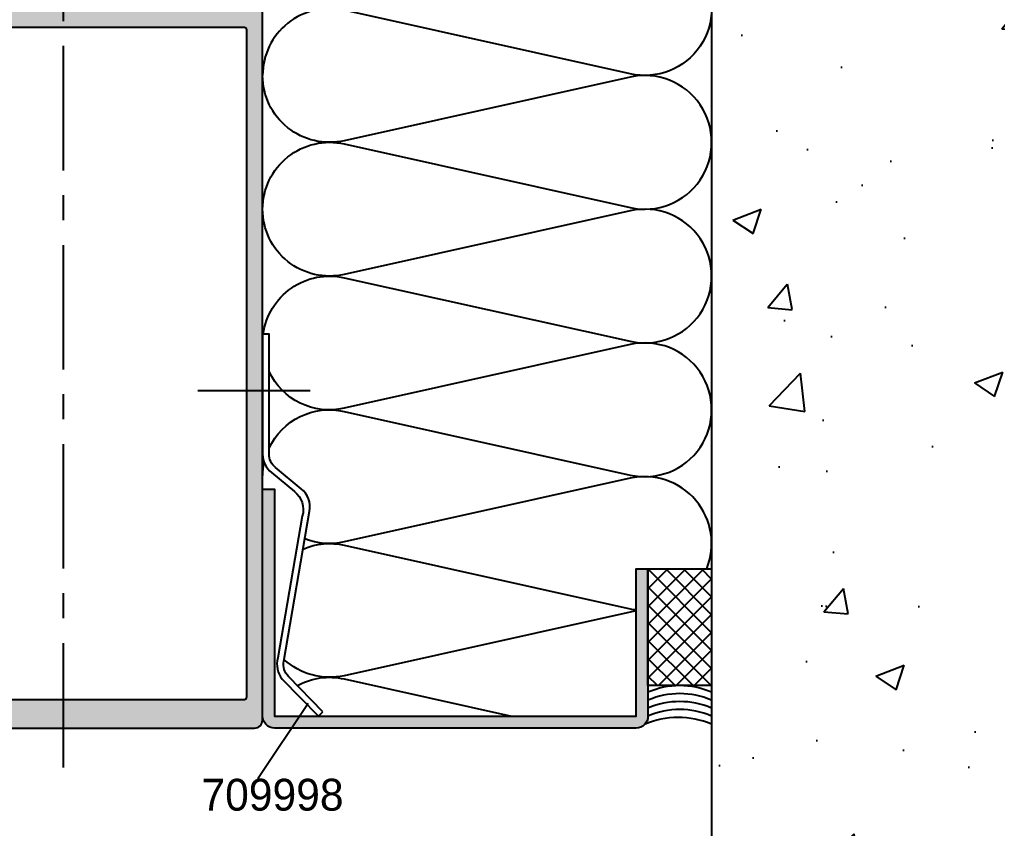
# Model space of a CAD drawing. Header units: millimetres. Extents: x -153 to 2280, y 0 to 724.
# Drawn here: x 2185.1 to 2246.5, y 444.8 to 495.6 of the extents above; entities that cross this region are included whole.
import ezdxf

# ---------------------------------------------------------------- set-up
doc = ezdxf.new("R2010")
doc.units = ezdxf.units.MM
doc.header["$LTSCALE"] = 0.025
doc.header["$MEASUREMENT"] = 0
doc.linetypes.add('CENTER', pattern=[2, 1.25, -0.25, 0.25, -0.25])
for name, color, linetype in [('ASSI', 1, 'CENTER'), ('FILL', 253, 'Continuous'), ('FINE', 7, 'Continuous'), ('GROSSA', 8, 'Continuous'), ('MURO', 5, 'Continuous'), ('QUOTE', 254, 'Continuous'), ('TESTO', 2, 'Continuous'), ('TRATTEGGI', 140, 'Continuous')]:
    doc.layers.add(name, color=color, linetype=linetype)
doc.styles.add('Aluk Text', font='GOTHIC.TTF')

msp = doc.modelspace()

# ---------------------------------------------------------------- hatches: boundary and pattern name
at = {"layer": 'FILL'}
h = msp.add_hatch(dxfattribs=at)
h.set_pattern_fill('AR-CONC', color=256, scale=0.1, style=0)
h.set_pattern_definition([(49.99999999999999, (2479.481113829765, 399.4999989433861), (18.2184668996004, -1.593908553890309), [1.905, -20.955]), (355, (2479.481113829765, 399.4999989433861), (-3.524282597566699, 19.105664288218), [1.524, -16.764]), (100.451, (2480.999313829766, 399.367173943386), (14.69425016659592, 17.51166878202919), [1.619, -17.809]), (46.18420000000002, (2479.481113829765, 404.579998943386), (27.10790408921299, -4.204232793272715), [2.857499999999999, -31.43249999999999]), (96.63559999999998, (2481.740103829766, 404.2296489433861), (23.74042344662372, 24.74255558900492), [2.428499999999999, -26.71349999999999]), (351.1840000000001, (2479.481113829765, 404.579998943386), (23.74046058139339, 24.74251178605977), [2.286, -25.146]), (21, (2482.021113829766, 403.3099989433861), (15.16148798353833, -10.22655185167625), [1.905, -20.955]), (326.0000000000001, (2482.021113829766, 403.3099989433861), (6.180202834764708, 18.41879661223193), [1.524, -16.764]), (71.4514, (2483.284563829766, 402.457788943386), (21.34164907701245, 8.192285771605745), [1.619, -17.809]), (37.50000000000001, (2479.481113829765, 399.4999989433861), (0.3088603250591817, 8.455503887315311), [0, -16.5608, 0, -17.018, 0, -16.8275]), (7.499999999999999, (2479.481113829765, 399.4999989433861), (6.681966251030575, 10.01805748181195), [0, -9.7028, 0, -16.1798, 0, -6.413500000000001]), (327.5, (2473.816913829766, 399.4999989433861), (13.55905951668714, -0.5728743992673458), [0, -6.350000000000001, 0, -19.812, 0, -26.289]), (317.5, (2471.276913829766, 399.4999989433861), (14.81291813860181, 2.542649103333302), [0, -8.255, 0, -13.1572, 0, -18.669])])
h.paths.add_polyline_path([(2257.552842023427, 640.2718649294743), (2228.552842023427, 640.2718649294743), (2228.552842023427, 626.5419195599494), (2249.552842023427, 626.5419195599494), (2249.552842023427, 622.5419195599494), (2228.552842023427, 622.5419195599494), (2228.552842023427, 425.1472335129347), (2257.552842023427, 425.1472335129347)])
h = msp.add_hatch(color=256, dxfattribs=at)
edge = h.paths.add_edge_path(flags=16)
edge.add_line((2199.604126740445, 499.7012718413451), (2199.604126740445, 496.2894660294039))
edge.add_arc((2199.454126740445, 496.2894660294039), 0.1499999999999773, -90, 0, ccw=False)
edge.add_line((2199.454126740445, 496.1394660294039), (2195.504126740445, 496.1394660294039))
edge.add_arc((2195.504126740445, 496.2894660294039), 0.1499999999999773, 180, 270, ccw=False)
edge.add_line((2195.354126740445, 496.2894660294039), (2195.354126740445, 499.7012718425965))
edge.add_arc((2195.604126740445, 499.7012718425965), 0.2500000000000213, 59.999999892450376, 180, ccw=False)
edge.add_line((2195.729126740851, 499.917778193308), (2197.229126735027, 499.0517527891325))
edge.add_arc((2197.479126735027, 499.4847654910247), 0.5000000000000041, 240.0000000000003, 299.9999999999997)
edge.add_line((2197.729126735027, 499.0517527891325), (2199.229126740851, 499.9177781925259))
edge.add_arc((2199.354126740445, 499.7012718413451), 0.2499999999999793, 0, 119.99999989245151, ccw=False)
edge = h.paths.add_edge_path(flags=16)
edge.add_arc((2178.229126745864, 499.4847654910247), 0.5000000000000041, 240.00000000000028, 299.9999999999997, ccw=False)
edge.add_line((2177.979126745864, 499.0517527891325), (2176.479126740039, 499.9177781925259))
edge.add_arc((2176.354126740445, 499.7012718413451), 0.2499999999999793, 60.00000010754851, 180)
edge.add_line((2176.104126740445, 499.7012718413451), (2176.104126740445, 496.2894660294039))
edge.add_arc((2176.254126740445, 496.2894660294039), 0.1500000000000057, 179.9999999999891, 269.9999999999891)
edge.add_line((2176.254126740445, 496.1394660294039), (2180.204126740445, 496.139466029404))
edge.add_arc((2180.204126740445, 496.289466029404), 0.1499999999999773, 270, 360)
edge.add_line((2180.354126740445, 496.289466029404), (2180.354126740445, 499.7012718425966))
edge.add_arc((2180.104126740445, 499.7012718425965), 0.2500000000000178, 0, 120.0000001075503)
edge.add_line((2179.979126740039, 499.917778193308), (2178.479126745864, 499.0517527891325))
edge = h.paths.add_edge_path(flags=16)
edge.add_line((2185.854126740445, 502.6394660294039), (2185.854126740445, 496.1394660294039))
edge.add_line((2185.854126740445, 496.1394660294039), (2189.854126740445, 496.1394660294039))
edge.add_line((2189.854126740445, 496.1394660294039), (2189.854126740445, 502.639466029404))
edge.add_arc((2189.604126740445, 502.639466029404), 0.2499999999999964, 0, 90.00000000000081)
edge.add_line((2189.604126740445, 502.889466029404), (2186.104126740445, 502.889466029404))
edge.add_arc((2186.104126740445, 502.6394660294039), 0.25, 90, 180)
edge = h.paths.add_edge_path()
edge.add_line((2185.092326414926, 513.4895175263027), (2185.092326414926, 504.5046165744997))
edge.add_arc((2185.242326414927, 504.5046165744997), 0.1500000000000199, 180.0000000000109, 255.000000000013)
edge.add_line((2185.203503558161, 504.3597277005563), (2185.581149271692, 504.2585378365906))
edge.add_arc((2185.542326414926, 504.1136489626473), 0.1500000000000011, -1.0913936421275139e-11, 74.99999999999591, ccw=False)
edge.add_line((2185.692326414926, 504.1136489626473), (2185.692326414926, 504.0395175263028))
edge.add_line((2185.692326414926, 504.0395175263028), (2185.692326414926, 503.7895175263029))
edge.add_arc((2185.542326414926, 503.7895175263028), 0.1500000000000341, -90, 0, ccw=False)
edge.add_line((2185.542326414926, 503.6395175263028), (2185.242326414926, 503.6395175263028))
edge.add_arc((2185.242326414927, 503.4895175263028), 0.1499999999999915, 90.00000000000541, 179.9999999999946)
edge.add_line((2185.092326414926, 503.4895175263028), (2185.092326414926, 496.2895175263028))
edge.add_arc((2184.942326414926, 496.2895175263027), 0.1499999999999915, -89.99999999999471, 5.4001247917767614e-12, ccw=False)
edge.add_line((2184.942326414926, 496.1395175263028), (2181.242326414926, 496.1395175263028))
edge.add_arc((2181.242326414927, 496.2895175263027), 0.1499999999999773, 180, 270, ccw=False)
edge.add_line((2181.092326414926, 496.2895175263027), (2181.092326414926, 503.4895175263028))
edge.add_arc((2180.942326414926, 503.4895175263027), 0.1500000000000057, 1.085629331272839e-11, 90.00000000001086)
edge.add_line((2180.942326414926, 503.6395175263028), (2180.004458449283, 503.6395175263028))
edge.add_arc((2180.004458449283, 503.4895175263028), 0.1499999999999915, 90.00000000001357, 135.0000000000134)
edge.add_line((2179.898392432104, 503.5955835434808), (2179.636260397748, 503.3334515091249))
edge.add_arc((2179.742326414927, 503.2273854919469), 0.1500000000000123, 135.0000000000057, 180.0000000000054)
edge.add_line((2179.592326414926, 503.2273854919468), (2179.592326414926, 503.1895175263028))
edge.add_arc((2179.742326414927, 503.1895175263028), 0.1500000000000199, 180.0000000000054, 270.0000000000054)
edge.add_line((2179.742326414927, 503.0395175263028), (2180.192326414926, 503.0395175263028))
edge.add_arc((2180.192326414926, 502.8895175263028), 0.1500000000000199, 5.4001247917767614e-12, 90.0000000000054, ccw=False)
edge.add_line((2180.342326414926, 502.8895175263028), (2180.342326414926, 501.2895175263029))
edge.add_arc((2180.192326414926, 501.2895175263029), 0.1500000000000199, 269.9999999999946, 359.99999999999454, ccw=False)
edge.add_line((2180.192326414926, 501.1395175263028), (2179.367326414927, 501.1395175263028))
edge.add_arc((2179.367326414927, 500.9895175263028), 0.1500000000000199, 89.99999999999457, 179.9999999999946)
edge.add_line((2179.217326414926, 500.9895175263028), (2179.217326414926, 500.5395175263029))
edge.add_arc((2179.067326414926, 500.5395175263029), 0.1500000000000341, -90, 0, ccw=False)
edge.add_line((2179.067326414926, 500.3895175263028), (2178.784313713034, 500.3895175263028))
edge.add_line((2178.784313713034, 500.3895175263028), (2178.217326414926, 500.0621672571132))
edge.add_line((2178.217326414926, 500.0621672571132), (2177.650339116818, 500.3895175263028))
edge.add_line((2177.650339116818, 500.3895175263028), (2177.367326414927, 500.3895175263028))
edge.add_arc((2177.367326414927, 500.5395175263028), 0.1500000000000057, 180.0000000000109, 270.00000000000944, ccw=False)
edge.add_line((2177.217326414926, 500.5395175263028), (2177.217326414926, 500.9895175263028))
edge.add_arc((2177.067326414926, 500.9895175263028), 0.1499999999999702, 359.9999999999946, 450.0000000000027)
edge.add_line((2177.067326414926, 501.1395175263028), (2176.242326414927, 501.1395175263028))
edge.add_arc((2176.242326414927, 501.2895175263029), 0.1500000000000341, 180, 270, ccw=False)
edge.add_line((2176.092326414926, 501.2895175263029), (2176.092326414926, 502.8895175263028))
edge.add_arc((2176.242326414927, 502.8895175263028), 0.150000000000027, 89.99999999999733, 179.9999999999946, ccw=False)
edge.add_line((2176.242326414927, 503.0395175263028), (2176.692326414926, 503.0395175263028))
edge.add_arc((2176.692326414926, 503.1895175263028), 0.1499999999999915, 270.0000000000081, 360.0000000000055)
edge.add_line((2176.842326414926, 503.1895175263028), (2176.842326414926, 503.2273854919468))
edge.add_arc((2176.692326414926, 503.2273854919468), 0.149999999999995, 2.171258662545833e-11, 45.00000000002591)
edge.add_line((2176.798392432104, 503.3334515091248), (2176.536260397748, 503.5955835434808))
edge.add_arc((2176.43019438057, 503.4895175263029), 0.1499999999999193, 44.99999999999137, 89.99999999998779)
edge.add_line((2176.43019438057, 503.6395175263028), (2175.492326414927, 503.6395175263028))
edge.add_arc((2175.492326414927, 503.4895175263028), 0.1500000000000341, 90, 180)
edge.add_line((2175.342326414926, 503.4895175263028), (2175.342326414926, 451.6395175263028))
edge.add_arc((2175.842326414926, 451.6395175263028), 0.4999999999999929, 179.9999999999992, 270.0000000000008)
edge.add_line((2175.842326414926, 451.1395175263028), (2199.842326414926, 451.1395175263027))
edge.add_arc((2199.842326414926, 451.6395175263028), 0.5000000000000071, 270.0000000000008, 359.9999999999992)
edge.add_line((2200.342326414926, 451.6395175263027), (2200.342326414926, 503.4895175263027))
edge.add_arc((2200.192326414926, 503.4895175263028), 0.1499999999999915, 359.9999999999946, 449.9999999999947)
edge.add_line((2200.192326414926, 503.6395175263028), (2199.254458449283, 503.6395175263028))
edge.add_arc((2199.254458449283, 503.4895175263028), 0.1499999999999915, 90.00000000000271, 134.9999999999981)
edge.add_line((2199.148392432105, 503.5955835434808), (2198.886260397749, 503.3334515091249))
edge.add_arc((2198.992326414927, 503.2273854919469), 0.1500000000000173, 135.0000000000077, 180.0000000000163)
edge.add_line((2198.842326414926, 503.2273854919468), (2198.842326414926, 503.1895175263028))
edge.add_arc((2198.992326414927, 503.1895175263028), 0.1499999999999773, 180, 270)
edge.add_line((2198.992326414927, 503.0395175263029), (2199.442326414926, 503.0395175263028))
edge.add_arc((2199.442326414926, 502.8895175263028), 0.1499999999999915, -5.5138116294983774e-12, 89.9999999999946, ccw=False)
edge.add_line((2199.592326414926, 502.8895175263028), (2199.592326414926, 501.2895175263029))
edge.add_arc((2199.442326414926, 501.2895175263029), 0.1499999999999915, -89.99999999999471, 5.4001247917767614e-12, ccw=False)
edge.add_line((2199.442326414926, 501.1395175263028), (2198.617326414927, 501.1395175263028))
edge.add_arc((2198.617326414927, 500.9895175263029), 0.1499999999999346, 90.00000000000813, 180.0000000000163)
edge.add_line((2198.467326414926, 500.9895175263028), (2198.467326414926, 500.5395175263028))
edge.add_arc((2198.317326414926, 500.5395175263028), 0.1500000000000128, 269.99999999999187, 359.99999999998914, ccw=False)
edge.add_line((2198.317326414926, 500.3895175263028), (2198.034313713034, 500.3895175263028))
edge.add_line((2198.034313713034, 500.3895175263028), (2197.467326414926, 500.0621672571132))
edge.add_line((2197.467326414926, 500.0621672571132), (2196.900339116818, 500.3895175263028))
edge.add_line((2196.900339116818, 500.3895175263028), (2196.617326414927, 500.3895175263028))
edge.add_arc((2196.617326414927, 500.5395175263029), 0.1500000000000341, 180, 270, ccw=False)
edge.add_line((2196.467326414926, 500.5395175263029), (2196.467326414926, 500.9895175263028))
edge.add_arc((2196.317326414926, 500.9895175263028), 0.1500000000000199, 5.428146656363683e-12, 90.00000000000541)
edge.add_line((2196.317326414926, 501.1395175263028), (2195.492326414927, 501.1395175263028))
edge.add_arc((2195.492326414927, 501.2895175263028), 0.1500000000000057, 179.9999999999891, 269.99999999998914, ccw=False)
edge.add_line((2195.342326414926, 501.2895175263029), (2195.342326414926, 502.8895175263028))
edge.add_arc((2195.492326414927, 502.8895175263028), 0.1500000000000057, 90.00000000001091, 180.0000000000109, ccw=False)
edge.add_line((2195.492326414927, 503.0395175263029), (2195.942326414926, 503.0395175263028))
edge.add_arc((2195.942326414926, 503.1895175263028), 0.1499999999999915, 270.0000000000054, 360.0000000000055)
edge.add_line((2196.092326414926, 503.1895175263028), (2196.092326414926, 503.2273854919468))
edge.add_arc((2195.942326414926, 503.2273854919468), 0.1499999999999631, 0, 45.00000000000384)
edge.add_line((2196.048392432104, 503.3334515091248), (2195.786260397748, 503.5955835434808))
edge.add_arc((2195.68019438057, 503.4895175263028), 0.149999999999962, 44.99999999999808, 90.00000000000271)
edge.add_line((2195.68019438057, 503.6395175263028), (2194.742326414926, 503.6395175263028))
edge.add_arc((2194.742326414927, 503.4895175263028), 0.1499999999999773, 90, 180)
edge.add_line((2194.592326414926, 503.4895175263028), (2194.592326414926, 496.2895175263027))
edge.add_arc((2194.442326414926, 496.2895175263027), 0.1499999999999773, -90, 0, ccw=False)
edge.add_line((2194.442326414926, 496.1395175263028), (2190.742326414926, 496.1395175263028))
edge.add_arc((2190.742326414927, 496.2895175263027), 0.1499999999999915, 179.9999999999946, 269.9999999999946, ccw=False)
edge.add_line((2190.592326414926, 496.2895175263028), (2190.592326414926, 503.4895175263028))
edge.add_arc((2190.442326414926, 503.4895175263028), 0.1499999999999915, 1.628443996909413e-11, 90.00000000001629)
edge.add_line((2190.442326414926, 503.6395175263028), (2190.142326414926, 503.6395175263028))
edge.add_arc((2190.142326414927, 503.7895175263028), 0.1500000000000057, 179.9999999999891, 269.99999999998914, ccw=False)
edge.add_line((2189.992326414927, 503.7895175263028), (2189.992326414927, 504.1136489626472))
edge.add_arc((2190.142326414927, 504.1136489626473), 0.1500000000000021, 105.00000000000409, 180, ccw=False)
edge.add_line((2190.103503558161, 504.2585378365906), (2190.481149271692, 504.3597277005563))
edge.add_arc((2190.442326414926, 504.5046165744997), 0.1499999999999635, 284.9999999999926, 359.9999999999891)
edge.add_line((2190.592326414926, 504.5046165744996), (2190.592326414926, 513.4895175263027))
edge.add_arc((2190.442015304694, 513.4892117359653), 0.1503114212795479, 0.1165613875825551, 90.00000000000948)
edge.add_line((2190.442015304694, 513.6395231572449), (2189.85414733905, 513.6395231572449))
edge.add_arc((2189.85414733905, 513.4895231572447), 0.1500000000001478, 90.00000000003662, 134.9999999999875)
edge.add_line((2189.748081321872, 513.5955891744228), (2189.485949287516, 513.3334571400669))
edge.add_arc((2189.609338433359, 513.2118781462971), 0.1732233616980093, 135.4233701028631, 264.2605660744481)
edge.add_line((2189.592015304694, 513.0395231572448), (2189.842015304694, 513.0395231572448))
edge.add_arc((2189.842015304694, 512.8895231572449), 0.1500000000000199, 5.4001247917767614e-12, 90.0000000000054, ccw=False)
edge.add_line((2189.992015304694, 512.8895231572449), (2189.992015304694, 512.4050785071914))
edge.add_arc((2189.842015304694, 512.4050785071913), 0.1499999999998494, -60.00000000000341, 3.802824721788056e-11, ccw=False)
edge.add_line((2189.917015304694, 512.2751746966237), (2188.867015304694, 511.6689569139746))
edge.add_arc((2188.942015304694, 511.539053103407), 0.1500000000000218, 120.0000000000231, 180.0000000000054)
edge.add_line((2188.792015304694, 511.539053103407), (2188.792015304694, 511.0920231572449))
edge.add_line((2188.792015304694, 511.0920231572449), (2188.942015304694, 510.942023157245))
edge.add_line((2188.942015304694, 510.942023157245), (2188.792015304694, 510.7920231572449))
edge.add_line((2188.792015304694, 510.7920231572449), (2188.792015304694, 510.2970231572449))
edge.add_line((2188.792015304694, 510.2970231572449), (2188.942015304694, 510.1470231572449))
edge.add_line((2188.942015304694, 510.1470231572449), (2188.792015304694, 509.9970231572449))
edge.add_line((2188.792015304694, 509.9970231572449), (2188.792015304694, 509.5020231572449))
edge.add_line((2188.792015304694, 509.5020231572449), (2188.942015304694, 509.3520231572448))
edge.add_line((2188.942015304694, 509.3520231572448), (2188.792015304694, 509.2020231572449))
edge.add_line((2188.792015304694, 509.2020231572449), (2188.792015304694, 508.7070231572449))
edge.add_line((2188.792015304694, 508.7070231572449), (2188.942015304694, 508.5570231572449))
edge.add_line((2188.942015304694, 508.5570231572449), (2188.792015304694, 508.4070231572449))
edge.add_line((2188.792015304694, 508.4070231572449), (2188.792015304694, 507.9120231572449))
edge.add_line((2188.792015304694, 507.9120231572449), (2188.942015304694, 507.7620231572449))
edge.add_line((2188.942015304694, 507.7620231572449), (2188.792015304694, 507.6120231572449))
edge.add_line((2188.792015304694, 507.6120231572449), (2188.792015304694, 507.1170231572449))
edge.add_line((2188.792015304694, 507.1170231572449), (2188.942015304694, 506.9670231572449))
edge.add_line((2188.942015304694, 506.9670231572449), (2188.792015304694, 506.8170231572449))
edge.add_line((2188.792015304694, 506.8170231572449), (2188.792015304694, 506.3220231572449))
edge.add_line((2188.792015304694, 506.3220231572449), (2188.942015304694, 506.1720231572449))
edge.add_line((2188.942015304694, 506.1720231572449), (2188.792015304694, 506.0220231572449))
edge.add_line((2188.792015304694, 506.0220231572449), (2188.792015304694, 505.6239009367795))
edge.add_arc((2187.842326414926, 505.5898178189821), 0.950300292679282, -182.05538999191788, 2.0553899919109995, ccw=False)
edge.add_line((2186.892637525159, 505.6239009367796), (2186.742015304694, 505.7745231572449))
edge.add_line((2186.742015304694, 505.7745231572449), (2186.892015304694, 505.9245231572448))
edge.add_line((2186.892015304694, 505.9245231572449), (2186.892015304694, 506.4195231572449))
edge.add_line((2186.892015304694, 506.4195231572449), (2186.742015304694, 506.5695231572449))
edge.add_line((2186.742015304694, 506.5695231572449), (2186.892015304694, 506.7195231572449))
edge.add_line((2186.892015304694, 506.7195231572449), (2186.892015304694, 507.2145231572449))
edge.add_line((2186.892015304694, 507.2145231572449), (2186.742015304694, 507.3645231572449))
edge.add_line((2186.742015304694, 507.3645231572449), (2186.892015304694, 507.5145231572449))
edge.add_line((2186.892015304694, 507.5145231572449), (2186.892015304694, 508.0095231572449))
edge.add_line((2186.892015304694, 508.0095231572449), (2186.742015304694, 508.1595231572449))
edge.add_line((2186.742015304694, 508.1595231572449), (2186.892015304694, 508.3095231572449))
edge.add_line((2186.892015304694, 508.3095231572449), (2186.892015304694, 508.8045231572449))
edge.add_line((2186.892015304694, 508.8045231572449), (2186.742015304694, 508.9545231572449))
edge.add_line((2186.742015304694, 508.9545231572449), (2186.892015304694, 509.1045231572449))
edge.add_line((2186.892015304694, 509.1045231572449), (2186.892015304694, 509.5995231572449))
edge.add_line((2186.892015304694, 509.5995231572449), (2186.742015304694, 509.7495231572449))
edge.add_line((2186.742015304694, 509.7495231572449), (2186.892015304694, 509.8995231572449))
edge.add_line((2186.892015304694, 509.8995231572449), (2186.892015304694, 510.3945231572449))
edge.add_line((2186.892015304694, 510.3945231572449), (2186.742015304694, 510.5445231572449))
edge.add_line((2186.742015304694, 510.544523157245), (2186.892015304694, 510.6945231572449))
edge.add_line((2186.892015304694, 510.6945231572449), (2186.892015304694, 511.191598475461))
edge.add_line((2186.892015304694, 511.1915984754609), (2186.742015304694, 511.341598475461))
edge.add_line((2186.742015304694, 511.341598475461), (2186.892015304694, 511.4915984754609))
edge.add_line((2186.892015304694, 511.4915984754609), (2186.892015304694, 511.539053103407))
edge.add_line((2186.892015304694, 511.539053103407), (2186.817015304694, 511.6689569139746))
edge.add_line((2186.817015304694, 511.6689569139746), (2185.767015304694, 512.2751746966237))
edge.add_arc((2185.842015304694, 512.4050785071914), 0.1499999999999614, 180.0000000000054, 240.00000000001688, ccw=False)
edge.add_line((2185.692015304694, 512.4050785071914), (2185.692015304694, 512.8895231572449))
edge.add_arc((2185.842015304694, 512.8895231572449), 0.1500000000000021, 89.99999999998778, 180, ccw=False)
edge.add_line((2185.842015304694, 513.0395231572448), (2186.092015304694, 513.0395231572448))
edge.add_arc((2186.07602233905, 513.2113981572448), 0.1726174689163596, 275.3160638226807, 405.0000000000092)
edge.add_line((2186.198081321872, 513.3334571400669), (2185.935949287516, 513.5955891744228))
edge.add_arc((2185.829883270338, 513.4895231572447), 0.150000000000163, 45.00000000002879, 89.99999999999186)
edge.add_line((2185.829883270338, 513.6395231572449), (2185.242015304695, 513.639523157245))
edge.add_arc((2185.247030622561, 513.484734738182), 0.1548696487026731, 91.85579808222917, 178.2641758462433)
edge.add_arc((2185.092326457729, 513.4894230663101), 9.44600023898568e-05, 178.2641758455135, 450.0259622371026)
edge = h.paths.add_edge_path(flags=16)
edge.add_arc((2199.204126740445, 453.089466029404), 0.1499999999999702, 269.9999999999972, 360.0000000000027)
edge.add_line((2199.354126740445, 453.089466029404), (2199.354126740445, 494.989466029404))
edge.add_arc((2199.204126740445, 494.989466029404), 0.1499999999999773, 0, 90)
edge.add_line((2199.204126740445, 495.1394660294039), (2176.504126740445, 495.1394660294039))
edge.add_arc((2176.504126740445, 494.989466029404), 0.1499999999999773, 90, 180)
edge.add_line((2176.354126740445, 494.989466029404), (2176.354126740445, 453.089466029404))
edge.add_arc((2176.504126740445, 453.089466029404), 0.1499999999999773, 180, 270)
edge.add_line((2176.504126740445, 452.939466029404), (2199.204126740445, 452.939466029404))
h = msp.add_hatch(color=256, dxfattribs=at)
edge = h.paths.add_edge_path()
edge.add_arc((2201.103310106828, 451.889466029404), 0.75, 180, 270, ccw=False)
edge.add_line((2200.353310106828, 451.889466029404), (2200.353310106828, 466.139466029404))
edge.add_line((2200.353310106828, 466.139466029404), (2201.103310106828, 466.139466029404))
edge.add_line((2201.103310106828, 466.139466029404), (2201.103310106828, 451.889466029404))
edge.add_line((2201.103310106828, 451.889466029404), (2223.802842023427, 451.889466029404))
edge.add_line((2223.802842023427, 451.889466029404), (2223.802842023427, 461.139466029404))
edge.add_line((2223.802842023427, 461.139466029404), (2224.552842023427, 461.139466029404))
edge.add_line((2224.552842023427, 461.139466029404), (2224.552842023427, 451.889466029404))
edge.add_arc((2223.802842023427, 451.889466029404), 0.75, -90, 0, ccw=False)
edge.add_line((2223.802842023427, 451.139466029404), (2201.103310106829, 451.139466029404))
at = {"layer": 'FINE'}
h = msp.add_hatch(dxfattribs=at)
h.set_pattern_fill('ANSI37', color=256, scale=0.25, angle=180, style=0)
h.set_pattern_definition([(225, (2400.29160732539, 553.677643148708), (0.5612660075668219, -0.5612660075668222), []), (315, (2400.29160732539, 553.677643148708), (0.5612660075668222, 0.5612660075668219), [])])
h.paths.add_polyline_path([(2224.552842023427, 453.8051467309434), (2228.552842023427, 453.8051467309434), (2228.552842023427, 461.139466029404), (2224.552842023427, 461.139466029404)])

# ---------------------------------------------------------------- linework, layer by layer
at = {"layer": 'ASSI', "ltscale": 250}
for p, q in [((2187.854126740445, 448.6667011084437), (2187.854126740445, 534.1522227062235)), ((2203.339076319589, 472.3220933374874), (2196.290482256012, 472.3220933374874))]:
    msp.add_line(p, q, dxfattribs=at)
at = {"layer": 'FINE'}
msp.add_lwpolyline([(2204.139882175203, 452.1693657105514), (2201.97207226435, 454.3825281586417, -0.2411073510479861), (2201.6740031881, 455.3397844922465), (2203.303548289011, 464.7582106005793, 0.2705251383352182), (2202.77487957453, 466.1752686851893), (2201.157920609231, 467.4971087004683, -0.2250594853300305), (2200.754126740445, 468.3487524187328), (2200.754126740445, 475.8894660294039), (2200.354126740445, 475.8894660294039), (2200.354126740445, 468.3487524187328, 0.2250594853300302), (2200.904754743335, 467.1874200756448), (2202.348351784927, 466.0073008663965, -0.2967392617946522), (2202.845287877023, 464.4482337987768), (2201.304747285688, 455.5442349353778, 0.2379268940040968), (2201.57157786666, 454.2197678829484), (2203.854126740445, 451.889466029404)], format="xyb", close=True, dxfattribs=at)
msp.add_lwpolyline([(2228.552842023427, 453.8051467309434), (2224.552842023427, 453.8051467309434), (2224.552842023427, 461.139466029404), (2228.552842023427, 461.139466029404)], close=True, dxfattribs=at)
for centre, radius, start, end in [((2226.552842023427, 448.7859211207824), 5.019225610160992, 66.51756920045244, 113.4824307995476), ((2226.552842023427, 448.2859211207824), 5.019225610160992, 66.51756920045244, 113.4824307995476), ((2226.552842023427, 447.7859211207824), 5.019225610160992, 66.51756920045244, 113.4824307995476), ((2226.552842023427, 447.2859211207824), 5.019225610160992, 66.51756920045244, 113.4824307995476), ((2226.478556396032, 446.4285043481501), 5.377155536795048, 67.30913795810793, 113.51450750371)]:
    msp.add_arc(centre, radius, start, end, dxfattribs=at)
at = {"layer": 'GROSSA'}
msp.add_lwpolyline([(2175.842326414926, 451.1395175263028), (2199.842326414926, 451.1395175263027, 0.4142135623730867), (2200.342326414926, 451.6395175263027), (2200.342326414926, 503.4895175263028, 0.414213562373095)], format="xyb", dxfattribs=at)
for points in [[(2199.204126740445, 452.939466029404, 0.4142135623731228), (2199.354126740445, 453.089466029404), (2199.354126740445, 494.989466029404, 0.414213562373095), (2199.204126740445, 495.1394660294039), (2176.504126740445, 495.1394660294039, 0.414213562373095), (2176.354126740445, 494.989466029404), (2176.354126740445, 453.089466029404, 0.4142135623730951), (2176.504126740445, 452.939466029404)], [(2201.103310106828, 451.139466029404, -0.4142135623730955), (2200.353310106828, 451.889466029404), (2200.353310106828, 466.139466029404), (2201.103310106828, 466.139466029404), (2201.103310106828, 451.889466029404), (2223.802842023427, 451.889466029404), (2223.802842023427, 461.139466029404), (2224.552842023427, 461.139466029404), (2224.552842023427, 451.889466029404, -0.4142135623730957), (2223.802842023427, 451.139466029404)]]:
    msp.add_lwpolyline(points, format="xyb", close=True, dxfattribs=at)
at = {"layer": 'MURO'}
msp.add_lwpolyline([(2228.552842023427, 640.2718649294743), (2228.552842023427, 626.5419195599494), (2249.552842023427, 626.5419195599494), (2249.552842023427, 620.0419195599494), (2228.552842023427, 620.0419195599494), (2228.552842023427, 425.1472335129347)], dxfattribs=at)
at = {"layer": 'QUOTE'}
msp.add_line((2200.052610976824, 447.9632632955717), (2203.218956593551, 452.7053323208808), dxfattribs=at)
at = {"layer": 'TRATTEGGI'}
for points in [[(2200.354126740445, 500.5287432158857, 0.4806248474865699), (2205.476077959957, 496.431182240276), (2223.430890803915, 500.4263041914954, -1.25), (2223.430890803915, 492.2311822402761), (2205.476077959957, 496.2263041914956, 0.4806248474865698), (2200.354126740445, 492.1287432158858)], [(2200.354126740445, 483.728743215886, -0.4806248474865699), (2205.476077959957, 487.8263041914958), (2223.430890803915, 483.8311822402762, 1.25), (2223.430890803915, 492.0263041914956), (2205.476077959957, 488.0311822402761, -0.4806248474865698), (2200.354126740445, 492.1287432158858)], [(2200.391724798489, 475.8894660294039, -0.4400531253236507), (2205.476077959957, 479.4263041914959), (2223.430890803915, 475.4311822402765, 1.25), (2223.430890803915, 483.6263041914958), (2205.476077959957, 479.6311822402763, -0.4806248474865698), (2200.354126740445, 483.728743215886)], [(2200.754126740445, 468.7175975978861, -0.3515260742705822), (2205.476077959957, 471.0263041914961), (2223.430890803915, 467.0311822402766, 1.25), (2223.430890803915, 475.226304191496), (2205.476077959957, 471.2311822402765, -0.3515260742705819), (2200.754126740445, 473.5398888338866, -0.3515260742705819)], [(2200.354126740445, 466.9287432158864, -0.05357324591875406), (2200.450010673052, 467.8210611555043, -0.05357324591875406)], [(2228.240540317344, 461.139466029404, 0.6063072746025339), (2223.430890803915, 466.8263041914962), (2205.476077959957, 462.8311822402767, -0.1509812845899134), (2203.003738489395, 463.0253733549833)], [(2202.893179559601, 462.3863661189769, -0.1582738533394809), (2205.476077959957, 462.6263041914963), (2223.430890803915, 458.6311822402769, 0.02250001322192045), (2223.802842023427, 458.5649108465423, 0.02250001322192045)], [(2223.802842023427, 458.492575585231, 0.02250001322192045), (2223.430890803915, 458.4263041914964), (2205.476077959957, 454.4311822402769, -0.2475082150015299), (2201.693660632742, 455.4534003656205)], [(2202.532620493088, 453.8102527557219, -0.1828643954027452), (2205.476077959957, 454.2263041914965), (2215.978258458898, 451.889466029404)]]:
    msp.add_lwpolyline(points, format="xyb", dxfattribs=at)

# ---------------------------------------------------------------- texts
at = {"layer": 'TESTO', "style": 'Aluk Text'}
msp.add_text('709998', height=2, dxfattribs=at).set_placement((2196.511212164455, 445.955241662706))

doc.saveas('drawing.dxf')
